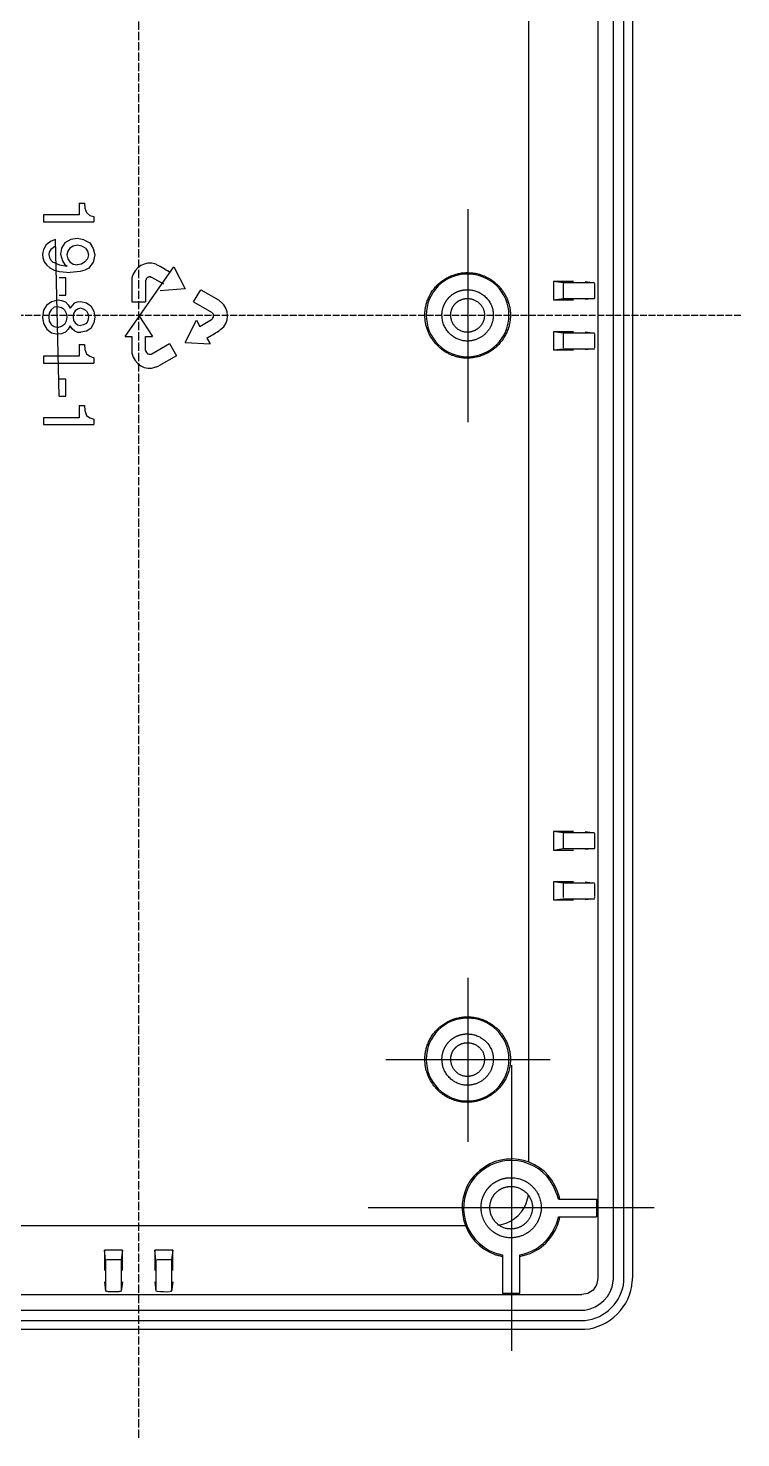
# Model space of a CAD drawing. Header units: millimetres. Extents: x 67 to 592, y -195 to 280.
# Drawn here: x 505.2 to 546.3, y -5.4 to 75.9 of the extents above; entities that cross this region are included whole.
import ezdxf

# ---------------------------------------------------------------- set-up
doc = ezdxf.new("R2010")
doc.units = ezdxf.units.MM
doc.linetypes.add('PDF_IMPORT', pattern=[1, 0.8, -0.2])
doc.layers.add('PDF_图层 1', color=7, linetype='Continuous', true_color=0x231f20)

msp = doc.modelspace()

# ---------------------------------------------------------------- linework, layer by layer
at = {"layer": 'PDF_图层 1', "color": 7, "linetype": 'PDF_IMPORT', "lineweight": -3, "ltscale": 0.597514}
msp.add_lwpolyline([(511.557, -5.432), (511.557, 124.069)], dxfattribs=at)
at = {"layer": 'PDF_图层 1', "color": 7, "lineweight": -3}
for points in [[(538.959, 3.824), (538.959, 114.812), (538.93, 115.038, 0.356027), (537.294, 116.703), (537.04, 116.731)], [(533.541, 2.922), (533.541, 5.123), (533.795, 5.179, 0.256985), (535.713, 7.098), (535.77, 7.324)], [(486.047, 1.341), (537.04, 1.341), (537.294, 1.341, 0.35711), (539.551, 3.599), (539.551, 3.825)]]:
    msp.add_lwpolyline(points, format="xyb", dxfattribs=at)
for points in [[(538.056, 114.897), (538.056, 3.768)], [(534.048, 108.181), (534.048, 10.484)], [(508.115, 65.823), (508.115, 65.146), (506.055, 65.146)], [(506.055, 65.146), (506.055, 64.751)], [(508.115, 65.823), (508.425, 65.823), (508.453, 65.541)], [(508.453, 65.541), (508.538, 65.287)], [(508.538, 65.287), (508.735, 65.118)], [(508.735, 65.118), (508.961, 65.061)], [(530.549, 65.484), (530.549, 64.074), (530.549, 59.333), (530.549, 54.563), (530.549, 53.181)], [(506.055, 64.751), (508.961, 64.751)], [(508.961, 65.061), (508.961, 64.751)], [(506.958, 54.676), (506.76, 63.735), (506.506, 63.622), (506.224, 63.424), (506.055, 63.142), (505.998, 62.888)], [(508.397, 63.707), (508.002, 63.791), (507.635, 63.735), (507.296, 63.537), (507.099, 63.227), (507.042, 62.888)], [(508.397, 63.707), (508.735, 63.537)], [(508.735, 63.537), (508.933, 63.199)], [(505.998, 62.888), (506.026, 62.663), (506.111, 62.437), (506.252, 62.239), (506.421, 62.098)], [(506.393, 63.001), (506.365, 62.86)], [(506.365, 62.86), (506.421, 62.606)], [(506.478, 63.142), (506.393, 63.001)], [(506.76, 63.34), (506.478, 63.142)], [(507.042, 62.888), (507.155, 62.493), (507.268, 62.296), (507.437, 62.183)], [(507.466, 63.058), (507.409, 62.832)], [(507.409, 62.832), (507.466, 62.606)], [(507.578, 63.227), (507.465, 63.058)], [(507.776, 63.34), (507.578, 63.227)], [(508.481, 63.227), (508.284, 63.34), (508.03, 63.396), (507.776, 63.34)], [(508.651, 62.832), (508.594, 62.606), (508.453, 62.437)], [(508.481, 63.227), (508.594, 63.058), (508.651, 62.832)], [(508.933, 63.199), (509.018, 62.832)], [(509.018, 62.832), (508.933, 62.408)], [(506.421, 62.606), (506.591, 62.437)], [(506.421, 62.098), (506.675, 61.957), (506.986, 61.872), (507.607, 61.816)], [(506.591, 62.437), (506.986, 62.267)], [(506.986, 62.268), (507.437, 62.183)], [(507.466, 62.606), (507.578, 62.437)], [(507.578, 62.437), (507.776, 62.296)], [(508.171, 61.872), (507.607, 61.816)], [(507.776, 62.296), (508.002, 62.267)], [(508.453, 62.437), (508.256, 62.296), (508.002, 62.267)], [(508.453, 61.957), (508.171, 61.872)], [(508.679, 62.07), (508.453, 61.957)], [(508.933, 62.409), (508.679, 62.07)], [(510.767, 58.119), (513.589, 62.155), (514.238, 60.885)], [(507.353, 60.518), (507.353, 61.506), (506.958, 61.506)], [(511.162, 61.308), (511.162, 60.123)], [(512.997, 61.139), (512.319, 61.534), (512.263, 61.534), (512.235, 61.562), (512.15, 61.562), (512.122, 61.534), (512.065, 61.534), (512.037, 61.506), (512.009, 61.477), (511.981, 61.449), (511.981, 61.393), (511.952, 61.364), (511.952, 61.308)], [(511.953, 61.308), (511.953, 60.123)], [(536.645, 61.308), (535.488, 61.308)], [(536.052, 61.223), (535.488, 61.308), (535.488, 60.236)], [(537.858, 61.223), (536.052, 61.223)], [(536.052, 61.195), (536.052, 61.139), (536.052, 61.082), (536.052, 61.026), (536.052, 60.941), (536.052, 60.856), (536.052, 60.772), (536.052, 60.687), (536.052, 60.602), (536.052, 60.518), (536.052, 60.461), (536.052, 60.405), (536.052, 60.348)], [(537.322, 61.308), (537.858, 61.223)], [(537.858, 61.195), (537.858, 61.139)], [(537.858, 61.139), (537.858, 61.082)], [(537.858, 61.082), (537.858, 61.026)], [(537.858, 61.026), (537.858, 60.941)], [(506.252, 59.953), (506.534, 60.151), (506.901, 60.236), (507.099, 60.207)], [(506.958, 60.518), (507.353, 60.518)], [(507.099, 60.207), (507.324, 60.123)], [(514.238, 60.885), (512.799, 60.772)], [(514.718, 60.123), (515.141, 60.828), (516.157, 60.236)], [(535.488, 60.236), (536.052, 60.32), (537.858, 60.32)], [(535.488, 60.236), (536.645, 60.236)], [(537.858, 60.32), (537.322, 60.264)], [(537.858, 60.941), (537.858, 60.856)], [(537.858, 60.857), (537.858, 60.772)], [(537.858, 60.772), (537.858, 60.687)], [(537.858, 60.687), (537.858, 60.602)], [(537.858, 60.603), (537.858, 60.518)], [(537.858, 60.518), (537.858, 60.461)], [(537.858, 60.461), (537.858, 60.405)], [(537.858, 60.405), (537.858, 60.349)], [(506.252, 59.953), (506.055, 59.643), (505.998, 59.248)], [(506.393, 59.474), (506.365, 59.248)], [(506.506, 59.671), (506.393, 59.474)], [(506.675, 59.812), (506.506, 59.671)], [(507.268, 59.671), (507.099, 59.784), (506.873, 59.841), (506.675, 59.812)], [(507.268, 59.671), (507.381, 59.474), (507.409, 59.248)], [(507.324, 60.123), (507.494, 59.953)], [(507.494, 59.953), (507.606, 59.756)], [(507.861, 60.066), (507.719, 59.925), (507.607, 59.756)], [(507.804, 59.446), (507.776, 59.248)], [(507.889, 59.615), (507.804, 59.446)], [(507.861, 60.066), (508.03, 60.123), (508.227, 60.151), (508.538, 60.066)], [(508.03, 59.7), (507.889, 59.615)], [(508.538, 59.615), (508.368, 59.699), (508.199, 59.756), (508.03, 59.699)], [(508.538, 60.066), (508.792, 59.897)], [(508.538, 59.615), (508.622, 59.446), (508.651, 59.248)], [(508.792, 59.897), (508.961, 59.587)], [(508.961, 59.587), (509.018, 59.248)], [(511.162, 60.123), (511.952, 60.123)], [(514.718, 60.123), (515.762, 59.53)], [(515.085, 58.712), (515.762, 59.107), (515.79, 59.135), (515.818, 59.163), (515.847, 59.22), (515.875, 59.248), (515.875, 59.417), (515.79, 59.502), (515.762, 59.53)], [(505.998, 59.248), (506.055, 58.881), (506.252, 58.542)], [(506.365, 59.248), (506.393, 59.022)], [(506.393, 59.022), (506.506, 58.825)], [(506.506, 58.825), (506.675, 58.712)], [(506.675, 58.712), (506.901, 58.655)], [(507.268, 58.825), (507.099, 58.712), (506.901, 58.655)], [(507.409, 59.248), (507.381, 59.022), (507.268, 58.825)], [(507.861, 58.458), (507.719, 58.571), (507.607, 58.74), (507.494, 58.543)], [(507.776, 59.248), (507.804, 59.05)], [(507.804, 59.05), (507.889, 58.909)], [(507.889, 58.909), (508.03, 58.796)], [(508.03, 58.796), (508.199, 58.768)], [(508.538, 58.881), (508.369, 58.796), (508.199, 58.768)], [(508.651, 59.248), (508.622, 59.05), (508.538, 58.881)], [(508.792, 58.599), (508.538, 58.43)], [(508.961, 58.909), (508.792, 58.599)], [(509.018, 59.248), (508.961, 58.909)], [(511.557, 59.333), (512.347, 58.119)], [(514.238, 57.78), (514.887, 59.079), (515.085, 58.712)], [(506.252, 58.542), (506.534, 58.345), (506.901, 58.26)], [(507.099, 58.289), (506.901, 58.26)], [(507.324, 58.373), (507.099, 58.288)], [(507.494, 58.542), (507.324, 58.373)], [(507.861, 58.458), (508.03, 58.373), (508.227, 58.373)], [(508.538, 58.43), (508.227, 58.373)], [(510.767, 58.119), (511.162, 58.119)], [(511.162, 58.119), (511.162, 57.329)], [(511.953, 57.329), (511.953, 58.119), (512.348, 58.119)], [(514.238, 57.781), (515.677, 57.696)], [(515.48, 58.035), (515.678, 57.696)], [(536.645, 58.401), (535.488, 58.401)], [(536.052, 58.317), (535.488, 58.401), (535.488, 57.357)], [(537.858, 58.317), (536.052, 58.317)], [(536.052, 58.289), (536.052, 58.232)], [(536.052, 58.204), (536.052, 58.119), (536.052, 58.035), (536.052, 57.95), (536.052, 57.865), (536.052, 57.781), (536.052, 57.696), (536.052, 57.611), (536.052, 57.555)], [(537.322, 58.401), (537.858, 58.317)], [(537.858, 58.289), (537.858, 58.232)], [(537.858, 58.204), (537.858, 58.119)], [(537.858, 58.119), (537.858, 58.034)], [(537.858, 58.035), (537.858, 57.95)], [(537.858, 57.95), (537.858, 57.865)], [(537.858, 57.865), (537.858, 57.78)], [(537.858, 57.781), (537.858, 57.696)], [(506.055, 56.99), (506.055, 56.595)], [(508.115, 56.99), (506.055, 56.99)], [(508.115, 57.668), (508.115, 56.99)], [(508.115, 57.668), (508.425, 57.668), (508.453, 57.385)], [(508.453, 57.385), (508.538, 57.131)], [(508.538, 57.131), (508.735, 56.99)], [(508.735, 56.99), (508.961, 56.906)], [(512.319, 57.131), (513.335, 57.724), (513.73, 57.019)], [(513.73, 57.019), (512.714, 56.426)], [(535.488, 57.357), (536.052, 57.414), (537.858, 57.414)], [(535.488, 57.357), (536.645, 57.357)], [(536.052, 57.527), (536.052, 57.47)], [(537.858, 57.414), (537.322, 57.357)], [(537.858, 57.696), (537.858, 57.639)], [(537.858, 57.639), (537.858, 57.555)], [(537.858, 57.527), (537.858, 57.47)], [(506.055, 56.595), (508.961, 56.595)], [(508.961, 56.906), (508.961, 56.595)], [(507.353, 54.676), (507.353, 55.664), (506.958, 55.664)], [(506.958, 54.676), (507.353, 54.676)], [(508.115, 54.14), (508.115, 53.435), (506.055, 53.435)], [(508.115, 54.14), (508.425, 54.14), (508.453, 53.858)], [(508.453, 53.858), (508.538, 53.576)], [(506.055, 53.435), (506.055, 53.04)], [(506.055, 53.04), (508.961, 53.04)], [(508.538, 53.576), (508.735, 53.435)], [(508.735, 53.435), (508.961, 53.35)], [(508.961, 53.35), (508.961, 53.04)], [(536.645, 29.561), (535.488, 29.561)], [(536.052, 29.476), (535.488, 29.561), (535.488, 28.489)], [(537.858, 29.476), (536.052, 29.476)], [(536.052, 29.448), (536.052, 29.391), (536.052, 29.335), (536.052, 29.279), (536.052, 29.194), (536.052, 29.109), (536.052, 29.025), (536.052, 28.94), (536.052, 28.855), (536.052, 28.771), (536.052, 28.714), (536.052, 28.658), (536.052, 28.601)], [(537.322, 29.561), (537.858, 29.476)], [(537.858, 29.448), (537.858, 29.391)], [(537.858, 29.391), (537.858, 29.335)], [(537.858, 29.335), (537.858, 29.279)], [(535.488, 28.489), (536.052, 28.573), (537.858, 28.573)], [(535.488, 28.488), (536.645, 28.488)], [(537.858, 28.573), (537.322, 28.517)], [(537.858, 29.279), (537.858, 29.194)], [(537.858, 29.194), (537.858, 29.109)], [(537.858, 29.109), (537.858, 29.025)], [(537.858, 29.025), (537.858, 28.94)], [(537.858, 28.94), (537.858, 28.855)], [(537.858, 28.855), (537.858, 28.771)], [(537.858, 28.771), (537.858, 28.714)], [(537.858, 28.714), (537.858, 28.658)], [(537.858, 28.658), (537.858, 28.601)], [(536.645, 26.654), (535.488, 26.654)], [(536.052, 26.57), (535.488, 26.654), (535.488, 25.61)], [(537.858, 26.569), (536.052, 26.569)], [(536.052, 26.541), (536.052, 26.485)], [(536.052, 26.457), (536.052, 26.372), (536.052, 26.287), (536.052, 26.203), (536.052, 26.118), (536.052, 26.033), (536.052, 25.949), (536.052, 25.864), (536.052, 25.808), (536.052, 25.751)], [(537.322, 26.654), (537.858, 26.57)], [(537.858, 26.541), (537.858, 26.485)], [(537.858, 26.457), (537.858, 26.372)], [(537.858, 26.372), (537.858, 26.287)], [(537.858, 26.287), (537.858, 26.203)], [(537.858, 26.203), (537.858, 26.118)], [(537.858, 26.118), (537.858, 26.033)], [(537.858, 26.033), (537.858, 25.949)], [(535.488, 25.61), (536.052, 25.666), (537.858, 25.666)], [(535.488, 25.61), (536.645, 25.61)], [(537.858, 25.666), (537.322, 25.61)], [(537.858, 25.949), (537.858, 25.892)], [(537.858, 25.892), (537.858, 25.808)], [(537.858, 25.779), (537.858, 25.723)], [(530.549, 21.123), (530.549, 16.382)], [(530.549, 16.382), (525.808, 16.382)], [(535.29, 16.382), (530.549, 16.382), (530.549, 11.641)], [(533.061, 16.072), (533.061, 12.827)], [(533.061, 12.827), (533.061, 7.832)], [(535.77, 8.34), (537.971, 8.34), (537.971, 7.324)], [(533.061, 7.832), (528.066, 7.832), (524.792, 7.832)], [(541.301, 7.832), (538.056, 7.832), (533.061, 7.832), (533.061, 2.837), (533.061, -0.408)], [(535.77, 7.324), (537.971, 7.324)], [(492.707, 6.816), (530.408, 6.816)], [(510.626, 5.405), (509.582, 5.405)], [(509.638, 4.84), (509.582, 5.405), (509.582, 4.219)], [(510.626, 4.219), (510.626, 5.405), (510.541, 4.84)], [(513.533, 5.405), (512.489, 5.405)], [(512.545, 4.84), (512.489, 5.405), (512.489, 4.219)], [(513.533, 4.219), (513.533, 5.405), (513.448, 4.84)], [(532.553, 5.123), (532.553, 2.922)], [(509.638, 4.84), (509.638, 3.034)], [(509.751, 4.84), (509.695, 4.84)], [(510.429, 4.84), (510.344, 4.84), (510.259, 4.84), (510.175, 4.84), (510.09, 4.84), (510.005, 4.84), (509.921, 4.84), (509.864, 4.84), (509.779, 4.84)], [(510.513, 4.84), (510.457, 4.84)], [(510.542, 4.84), (510.542, 3.034)], [(512.545, 4.84), (512.545, 3.034)], [(513.42, 4.84), (513.363, 4.84), (513.307, 4.84), (513.25, 4.84), (513.166, 4.84), (513.081, 4.84), (512.996, 4.84), (512.912, 4.84), (512.827, 4.84), (512.743, 4.84), (512.686, 4.84), (512.63, 4.84)], [(513.448, 4.84), (513.448, 3.034)], [(485.059, 3.768), (485.116, 3.401), (485.341, 3.091), (485.623, 2.893), (485.99, 2.837), (537.124, 2.837)], [(509.582, 3.57), (509.638, 3.034)], [(510.626, 3.57), (510.541, 3.034)], [(512.489, 3.57), (512.545, 3.034)], [(513.533, 3.57), (513.448, 3.034)], [(537.971, 3.401), (537.773, 3.091)], [(538.056, 3.768), (537.971, 3.401)], [(509.695, 3.034), (509.751, 3.034)], [(509.78, 3.006), (509.864, 3.006), (509.921, 3.006), (510.034, 3.006), (510.118, 3.006), (510.203, 3.006), (510.288, 3.006), (510.344, 3.006), (510.429, 3.006)], [(510.457, 3.034), (510.513, 3.034)], [(513.364, 3.034), (513.42, 3.034)], [(532.553, 2.921), (533.54, 2.921)], [(537.463, 2.893), (537.124, 2.837)], [(537.773, 3.091), (537.463, 2.893)], [(486.047, 0.833), (537.04, 0.833)]]:
    msp.add_lwpolyline(points, dxfattribs=at)
for points in [[(530.521, 56.962, 0.414706), (532.919, 59.361, 0.417147), (530.521, 61.731, 0.419643), (528.15, 59.361, 0.417147)], [(530.521, 14.012, 0.414706), (532.919, 16.411, 0.417147), (530.521, 18.781, 0.419643), (528.15, 16.411, 0.417147)]]:
    msp.add_lwpolyline(points, format="xyb", close=True, dxfattribs=at)
at = {"layer": 'PDF_图层 1', "color": 7, "linetype": 'PDF_IMPORT', "lineweight": -3, "ltscale": 0.490833}
msp.add_lwpolyline([(546.296, 59.333), (476.791, 59.333)], dxfattribs=at)
at = {"layer": 'PDF_图层 1', "color": 7, "lineweight": -3}
msp.add_arc((513.123, 6.548), 3.548, 261.9988, 273.41998, dxfattribs=at)
for points, knots in [([(540.059, 3.824), (540.059, 40.82), (540.059, 77.816), (540.059, 114.812), (540.05, 114.897), (540.04, 114.982), (540.031, 115.066), (539.972, 116.492), (538.708, 117.729), (537.294, 117.804), (537.209, 117.813), (537.124, 117.823), (537.04, 117.832)], [0, 0, 0, 0, 1, 1, 1, 2, 2, 2, 3, 3, 3, 4, 4, 4, 4]), ([(539.551, 3.824), (539.551, 40.82), (539.551, 77.816), (539.551, 114.812), (539.551, 114.897), (539.551, 114.982), (539.551, 115.066), (539.414, 116.27), (538.5, 117.176), (537.294, 117.324), (537.209, 117.324), (537.124, 117.324), (537.04, 117.324)], [0, 0, 0, 0, 1, 1, 1, 2, 2, 2, 3, 3, 3, 4, 4, 4, 4]), ([(513.392, 61.816), (513.166, 61.948), (512.94, 62.079), (512.714, 62.211), (512.658, 62.239), (512.601, 62.267), (512.545, 62.296), (511.932, 62.522), (511.303, 62.137), (511.162, 61.506), (511.162, 61.44), (511.162, 61.374), (511.162, 61.308)], [0, 0, 0, 0, 1, 1, 1, 2, 2, 2, 3, 3, 3, 4, 4, 4, 4]), ([(515.48, 58.034), (515.705, 58.166), (515.931, 58.298), (516.157, 58.43), (516.204, 58.467), (516.251, 58.505), (516.298, 58.542), (516.828, 58.892), (516.789, 59.754), (516.298, 60.123), (516.251, 60.16), (516.204, 60.198), (516.157, 60.236)], [0, 0, 0, 0, 1, 1, 1, 2, 2, 2, 3, 3, 3, 4, 4, 4, 4]), ([(511.162, 57.329), (511.162, 57.273), (511.162, 57.216), (511.162, 57.16), (511.288, 56.548), (511.948, 56.106), (512.545, 56.37), (512.602, 56.388), (512.658, 56.407), (512.714, 56.426)], [0, 0, 0, 0, 1, 1, 1, 2, 2, 2, 3, 3, 3, 3]), ([(511.953, 57.329), (511.953, 57.32), (511.953, 57.31), (511.953, 57.301), (511.999, 57.149), (512.098, 57.078), (512.263, 57.103), (512.282, 57.113), (512.301, 57.122), (512.319, 57.132)], [0, 0, 0, 0, 1, 1, 1, 2, 2, 2, 3, 3, 3, 3]), ([(535.855, 8.34), (535.836, 8.415), (535.817, 8.49), (535.798, 8.565), (535.77, 8.641), (535.742, 8.716), (535.713, 8.791), (535.064, 10.663), (532.693, 11.273), (531.226, 9.976), (531.17, 9.929), (531.114, 9.882), (531.057, 9.835), (531.001, 9.779), (530.944, 9.722), (530.888, 9.666), (529.608, 8.155), (530.248, 5.814), (532.101, 5.151), (532.167, 5.132), (532.233, 5.113), (532.299, 5.094), (532.374, 5.076), (532.449, 5.057), (532.525, 5.038)], [0, 0, 0, 0, 1, 1, 1, 2, 2, 2, 3, 3, 3, 4, 4, 4, 5, 5, 5, 6, 6, 6, 7, 7, 7, 8, 8, 8, 8]), ([(535.77, 8.34), (535.751, 8.415), (535.732, 8.49), (535.713, 8.565), (535.685, 8.631), (535.657, 8.697), (535.629, 8.763), (534.999, 10.581), (532.686, 11.156), (531.283, 9.92), (531.226, 9.873), (531.17, 9.826), (531.114, 9.779), (531.057, 9.722), (531.001, 9.666), (530.944, 9.61), (529.727, 8.083), (530.307, 5.964), (532.101, 5.235), (532.176, 5.217), (532.252, 5.198), (532.327, 5.179), (532.402, 5.16), (532.477, 5.141), (532.553, 5.123)], [0, 0, 0, 0, 1, 1, 1, 2, 2, 2, 3, 3, 3, 4, 4, 4, 5, 5, 5, 6, 6, 6, 7, 7, 7, 8, 8, 8, 8]), ([(532.271, 6.844), (532.346, 6.853), (532.421, 6.863), (532.496, 6.872), (533.216, 7.045), (533.835, 7.628), (533.992, 8.368), (534.011, 8.443), (534.03, 8.518), (534.048, 8.594)], [0, 0, 0, 0, 1, 1, 1, 2, 2, 2, 3, 3, 3, 3]), ([(533.541, 5.038), (533.616, 5.057), (533.691, 5.076), (533.766, 5.094), (534.787, 5.346), (535.483, 6.076), (535.798, 7.07), (535.817, 7.145), (535.836, 7.22), (535.855, 7.296)], [0, 0, 0, 0, 1, 1, 1, 2, 2, 2, 3, 3, 3, 3]), ([(486.047, 1.934), (503.044, 1.934), (520.042, 1.934), (537.04, 1.934), (537.124, 1.934), (537.209, 1.934), (537.294, 1.934), (538.128, 2.063), (538.853, 2.743), (538.93, 3.599), (538.94, 3.674), (538.949, 3.749), (538.959, 3.824)], [0, 0, 0, 0, 1, 1, 1, 2, 2, 2, 3, 3, 3, 4, 4, 4, 4]), ([(537.04, 0.833), (537.124, 0.833), (537.209, 0.833), (537.294, 0.833), (538.711, 0.936), (539.981, 2.161), (540.031, 3.599), (540.04, 3.674), (540.05, 3.749), (540.059, 3.825)], [0, 0, 0, 0, 1, 1, 1, 2, 2, 2, 3, 3, 3, 3])]:
    msp.add_open_spline(points, degree=3, knots=knots, dxfattribs=at)
for points, weights, knots in [([(530.521, 56.877), (531.968, 56.89), (532.992, 57.914), (533.004, 59.361), (533.004, 60.715), (531.875, 61.816), (530.521, 61.816), (529.083, 61.815), (528.067, 60.798), (528.066, 59.361), (528.066, 58.006), (529.166, 56.877), (530.521, 56.877)], [1, 0.808849557523, 0.808849557523, 1, 1, 1, 1, 0.805076142132, 0.805076142132, 1, 1, 1, 1], [0, 0, 0, 0, 1.553275, 1.553275, 1.553275, 2.553275, 2.553275, 2.553275, 4.122635, 4.122635, 4.122635, 5.122635, 5.122635, 5.122635, 5.122635]), ([(530.521, 57.865), (531.394, 57.871), (532.011, 58.488), (532.017, 59.361), (532.017, 60.179), (531.339, 60.828), (530.521, 60.828), (530.126, 60.831), (529.76, 60.681), (529.48, 60.401), (529.201, 60.122), (529.051, 59.756), (529.054, 59.361), (529.054, 58.542), (529.703, 57.865), (530.521, 57.865)], [1, 0.807819016243, 0.807819016243, 1, 1, 1, 1, 0.948367447276, 0.948367447276, 1, 0.948367447276, 0.948367447276, 1, 1, 1, 1], [0, 0, 0, 0, 1.557681, 1.557681, 1.557681, 2.557681, 2.557681, 2.557681, 3.349993, 3.349993, 3.349993, 4.142304, 4.142304, 4.142304, 5.142304, 5.142304, 5.142304, 5.142304]), ([(530.521, 58.373), (531.095, 58.38), (531.502, 58.786), (531.508, 59.361), (531.508, 59.897), (531.057, 60.32), (530.521, 60.32), (530.262, 60.322), (530.023, 60.224), (529.84, 60.042), (529.657, 59.859), (529.559, 59.619), (529.561, 59.361), (529.561, 58.825), (529.985, 58.373), (530.521, 58.373)], [1, 0.810407457651, 0.810407457651, 1, 1, 1, 1, 0.948181586225, 0.948181586225, 1, 0.948181586225, 0.948181586225, 1, 1, 1, 1], [0, 0, 0, 0, 1.546595, 1.546595, 1.546595, 2.546595, 2.546595, 2.546595, 3.340351, 3.340351, 3.340351, 4.134106, 4.134106, 4.134106, 5.134106, 5.134106, 5.134106, 5.134106]), ([(530.521, 13.927), (531.968, 13.94), (532.992, 14.963), (533.004, 16.411), (533.004, 17.765), (531.875, 18.866), (530.521, 18.866), (529.083, 18.865), (528.067, 17.848), (528.066, 16.411), (528.066, 15.056), (529.166, 13.927), (530.521, 13.927)], [1, 0.808849557522, 0.808849557522, 1, 1, 1, 1, 0.805076142132, 0.805076142132, 1, 1, 1, 1], [0, 0, 0, 0, 1.553275, 1.553275, 1.553275, 2.553275, 2.553275, 2.553275, 4.122635, 4.122635, 4.122635, 5.122635, 5.122635, 5.122635, 5.122635]), ([(530.521, 14.915), (531.394, 14.921), (532.011, 15.538), (532.017, 16.411), (532.017, 17.229), (531.339, 17.878), (530.521, 17.878), (530.126, 17.881), (529.76, 17.731), (529.48, 17.451), (529.201, 17.172), (529.051, 16.806), (529.054, 16.411), (529.054, 15.592), (529.703, 14.915), (530.521, 14.915)], [1, 0.807819016241, 0.807819016241, 1, 1, 1, 1, 0.948367447276, 0.948367447276, 1, 0.948367447276, 0.948367447276, 1, 1, 1, 1], [0, 0, 0, 0, 1.557681, 1.557681, 1.557681, 2.557681, 2.557681, 2.557681, 3.349993, 3.349993, 3.349993, 4.142304, 4.142304, 4.142304, 5.142304, 5.142304, 5.142304, 5.142304]), ([(530.521, 15.423), (531.095, 15.43), (531.502, 15.836), (531.508, 16.411), (531.508, 16.947), (531.057, 17.37), (530.521, 17.37), (530.262, 17.372), (530.023, 17.274), (529.84, 17.091), (529.657, 16.909), (529.559, 16.669), (529.561, 16.411), (529.561, 15.874), (529.985, 15.423), (530.521, 15.423)], [1, 0.810407457649, 0.810407457649, 1, 1, 1, 1, 0.948181586226, 0.948181586226, 1, 0.948181586226, 0.948181586226, 1, 1, 1, 1], [0, 0, 0, 0, 1.546595, 1.546595, 1.546595, 2.546595, 2.546595, 2.546595, 3.340351, 3.340351, 3.340351, 4.134106, 4.134106, 4.134106, 5.134106, 5.134106, 5.134106, 5.134106]), ([(533.032, 6.11), (534.054, 6.115), (534.777, 6.838), (534.782, 7.86), (534.782, 8.819), (533.992, 9.581), (533.032, 9.581), (532.569, 9.584), (532.14, 9.408), (531.812, 9.08), (531.484, 8.753), (531.308, 8.324), (531.311, 7.86), (531.311, 6.9), (532.073, 6.11), (533.032, 6.11)], [1, 0.807086833177, 0.807086833177, 1, 1, 1, 1, 0.948419207506, 0.948419207506, 1, 0.948419207506, 0.948419207506, 1, 1, 1, 1], [0, 0, 0, 0, 1.560805, 1.560805, 1.560805, 2.560805, 2.560805, 2.560805, 3.352715, 3.352715, 3.352715, 4.144624, 4.144624, 4.144624, 5.144624, 5.144624, 5.144624, 5.144624]), ([(533.032, 6.618), (533.756, 6.625), (534.268, 7.136), (534.274, 7.86), (534.274, 8.537), (533.71, 9.073), (533.032, 9.073), (532.706, 9.076), (532.403, 8.952), (532.172, 8.721), (531.941, 8.489), (531.817, 8.187), (531.819, 7.86), (531.819, 7.183), (532.355, 6.618), (533.032, 6.618)], [1, 0.808849557525, 0.808849557525, 1, 1, 1, 1, 0.948293992201, 0.948293992201, 1, 0.948293992201, 0.948293992201, 1, 1, 1, 1], [0, 0, 0, 0, 1.553275, 1.553275, 1.553275, 2.553275, 2.553275, 2.553275, 3.346157, 3.346157, 3.346157, 4.13904, 4.13904, 4.13904, 5.13904, 5.13904, 5.13904, 5.13904])]:
    msp.add_rational_spline(points, weights, degree=3, knots=knots, dxfattribs=at)
at = {"layer": 'PDF_图层 1', "color": 7, "lineweight": -3, "transparency": 33554559}
for points in [[(536.052, 61.223), (536.052, 61.195), (536.08, 61.223), (536.08, 61.195)], [(536.052, 61.223), (536.052, 61.195), (536.08, 61.223), (536.08, 61.195)], [(537.858, 61.223), (537.858, 61.167), (537.886, 61.223), (537.886, 61.167)], [(536.052, 60.349), (536.052, 60.32), (536.08, 60.349), (536.08, 60.32)], [(536.052, 60.349), (536.052, 60.32), (536.08, 60.349), (536.08, 60.32)], [(537.858, 60.349), (537.858, 60.292), (537.886, 60.349), (537.886, 60.292)], [(536.052, 58.317), (536.052, 58.288), (536.08, 58.317), (536.08, 58.288)], [(536.052, 58.317), (536.052, 58.288), (536.08, 58.317), (536.08, 58.288)], [(536.052, 58.232), (536.052, 58.204), (536.08, 58.232), (536.08, 58.204)], [(537.858, 58.317), (537.858, 58.26), (537.886, 58.317), (537.886, 58.26)], [(537.858, 58.204), (537.858, 58.176), (537.886, 58.204), (537.886, 58.176)], [(536.052, 57.555), (536.052, 57.527), (536.08, 57.555), (536.08, 57.527)], [(536.052, 57.47), (536.052, 57.414), (536.08, 57.47), (536.08, 57.414)], [(537.858, 57.527), (537.858, 57.498), (537.886, 57.527), (537.886, 57.498)], [(537.858, 57.442), (537.858, 57.385), (537.886, 57.442), (537.886, 57.385)], [(536.052, 29.476), (536.052, 29.448), (536.08, 29.476), (536.08, 29.448)], [(536.052, 29.476), (536.052, 29.448), (536.08, 29.476), (536.08, 29.448)], [(537.858, 29.476), (537.858, 29.42), (537.886, 29.476), (537.886, 29.42)], [(536.052, 28.601), (536.052, 28.573), (536.08, 28.601), (536.08, 28.573)], [(536.052, 28.601), (536.052, 28.573), (536.08, 28.601), (536.08, 28.573)], [(537.858, 28.601), (537.858, 28.545), (537.886, 28.601), (537.886, 28.545)], [(536.052, 26.57), (536.052, 26.541), (536.08, 26.57), (536.08, 26.541)], [(536.052, 26.57), (536.052, 26.541), (536.08, 26.57), (536.08, 26.541)], [(536.052, 26.485), (536.052, 26.457), (536.08, 26.485), (536.08, 26.457)], [(537.858, 26.57), (537.858, 26.513), (537.886, 26.57), (537.886, 26.513)], [(537.858, 26.457), (537.858, 26.428), (537.886, 26.457), (537.886, 26.428)], [(536.052, 25.751), (536.052, 25.667), (536.08, 25.751), (536.08, 25.667)], [(537.858, 25.779), (537.858, 25.751), (537.886, 25.779), (537.886, 25.751)], [(537.858, 25.695), (537.858, 25.638), (537.886, 25.695), (537.886, 25.638)], [(509.667, 4.84), (509.667, 4.812), (509.723, 4.84), (509.723, 4.812)], [(509.779, 4.84), (509.779, 4.812), (509.808, 4.84), (509.808, 4.812)], [(510.457, 4.84), (510.457, 4.812), (510.485, 4.84), (510.485, 4.812)], [(510.541, 4.84), (510.541, 4.812), (510.57, 4.84), (510.57, 4.812)], [(510.541, 4.84), (510.541, 4.812), (510.57, 4.84), (510.57, 4.812)], [(512.573, 4.84), (512.573, 4.812), (512.658, 4.84), (512.658, 4.812)], [(513.448, 4.84), (513.448, 4.812), (513.476, 4.84), (513.476, 4.812)], [(513.448, 4.84), (513.448, 4.812), (513.476, 4.84), (513.476, 4.812)], [(509.638, 3.034), (509.638, 3.006), (509.667, 3.034), (509.667, 3.006)], [(509.667, 3.006), (509.667, 2.978), (509.695, 3.006), (509.695, 2.978)], [(509.751, 3.034), (509.751, 3.006), (509.779, 3.034), (509.779, 3.006)], [(510.429, 3.006), (510.429, 2.978), (510.457, 3.006), (510.457, 2.978)], [(510.513, 3.034), (510.513, 3.006), (510.541, 3.034), (510.541, 3.006)], [(510.541, 3.006), (510.541, 2.978), (510.57, 3.006), (510.57, 2.978)], [(512.545, 3.034), (512.545, 3.006), (512.573, 3.034), (512.573, 3.006)], [(512.573, 3.006), (512.573, 2.978), (512.601, 3.006), (512.601, 2.978)], [(512.601, 3.034), (512.601, 3.006), (512.63, 3.034), (512.63, 3.006)], [(513.335, 3.006), (513.335, 2.978), (513.363, 3.006), (513.363, 2.978)], [(513.42, 3.034), (513.42, 3.006), (513.448, 3.034), (513.448, 3.006)], [(513.448, 3.006), (513.448, 2.978), (513.476, 3.006), (513.476, 2.978)]]:
    msp.add_solid(points, dxfattribs=at)

doc.saveas('drawing.dxf')
